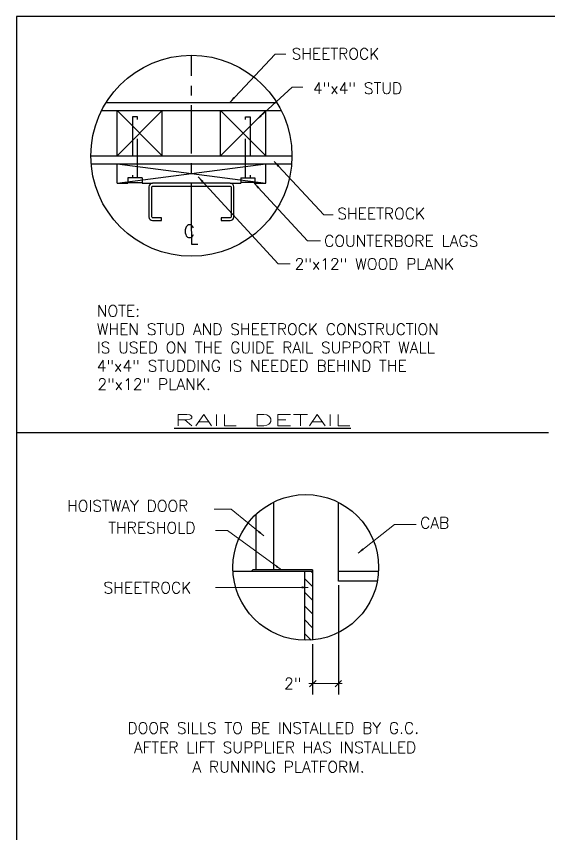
# Model space of a CAD drawing. Header units: inches. Extents: x -93 to 1254, y -1392 to 937.
# Drawn here: x 513.4 to 595.7, y -1310.8 to -1184.4 of the extents above; entities that cross this region are included whole.
import ezdxf
from ezdxf.enums import TextEntityAlignment as Align

# ---------------------------------------------------------------- set-up
doc = ezdxf.new("R2010")
doc.units = ezdxf.units.IN
doc.header["$LTSCALE"] = 24
doc.header["$MEASUREMENT"] = 0
doc.linetypes.add('CENTER', pattern=[2, 1.25, -0.25, 0.25, -0.25])
doc.linetypes.add('HIDDEN', pattern=[0.375, 0.25, -0.125])
doc.layers.get('0').update_dxf_attribs({"linetype": 'CONTINUOUS'})
doc.layers.get('Defpoints').update_dxf_attribs({"linetype": 'CONTINUOUS'})
for name, color, linetype in [('4-DW-200', 7, 'CONTINUOUS'), ('BORDER', 5, 'CONTINUOUS'), ('NOTES', 10, 'CONTINUOUS')]:
    doc.layers.add(name, color=color, linetype=linetype)
doc.styles.add('ROMANS', font='romans', dxfattribs={"height": 1.75})
doc.dimstyles.new('David', dxfattribs={"dimscale": 1, "dimtxt": 0.25, "dimasz": 1, "dimexe": 0.6, "dimexo": 0.6, "dimgap": 0.5, "dimtad": 0, "dimtih": 1, "dimtoh": 1, "dimdec": 4, "dimzin": 0, "dimdsep": 46, "dimlunit": 5, "dimtxsty": 'ROMANS', "dimblk": 'OBLIQUE', "dimcen": 0.09, "dimdle": 0.6, "dimclrd": 5, "dimclre": 5, "dimclrt": 256, "dimadec": 0, "dimazin": 0, "dimtfac": 0.5, "dimtdec": 4, "dimtofl": 0, "dimtmove": 2, "dimatfit": 3, "dimfxl": 1, "dimtolj": 1, "dimtzin": 0, "dimlwd": 0, "dimlwe": 0, "dimarcsym": 0})

# ---------------------------------------------------------------- blocks, each defined once
blk = doc.blocks.new('_Oblique')
at = {"color": 0, "linetype": 'ByBlock', "lineweight": -2}
blk.add_line((-0.5, -0.5), (0.5, 0.5), dxfattribs=at)
blk = doc.blocks.new('*D80')
at = {"color": 5, "lineweight": 0}
for p, q in [((558.6, -1287.64), (563.75, -1287.64)), ((559.2, -1288.19), (559.2, -1288.24)), ((563.15, -1288.19), (563.15, -1288.24))]:
    blk.add_line(p, q, dxfattribs=at)
at = {"layer": 'Defpoints', "color": 0}
for p in [(559.2, -1287.59), (563.15, -1287.59), (563.15, -1287.64)]:
    blk.add_point(p, dxfattribs=at)
at = {"color": 5, "lineweight": 0, "rotation": 180}
blk.add_blockref('_Oblique', (559.2, -1287.64), dxfattribs=at)
at = {"color": 5, "lineweight": 0}
blk.add_blockref('_Oblique', (563.15, -1287.64), dxfattribs=at)
at = {"insert": (556.1, -1287.64), "char_height": 1.75, "attachment_point": 5, "style": 'ROMANS'}
blk.add_mtext('\\A1;2"', dxfattribs=at)

msp = doc.modelspace()

# ---------------------------------------------------------------- hatches: boundary and pattern name
h = msp.add_hatch()
h.set_pattern_fill('ANSI31', color=256, scale=12, style=0)
h.set_pattern_definition([(135, (773.0485, -1471.6615), (1.06066, 1.06066), [])])
h.paths.add_polyline_path([(559.16491, -1280.88847, -0.027783675), (557.91451, -1280.93682), (557.91451, -1270.28179), (559.16491, -1270.28179), (559.16491, -1273.02488)])

# ---------------------------------------------------------------- linework, layer by layer
for p, q in [((553.16491, -1270.03219), (553.16491, -1259.54241)), ((563.16475, -1271.78179), (563.16475, -1259.60168)), ((550.41491, -1270.03219), (550.41491, -1261.43375)), ((549.66492, -1270.28179), (549.91452, -1270.03219)), ((559.16491, -1270.03219), (549.91452, -1270.03219)), ((559.16491, -1270.03219), (559.16491, -1280.88847)), ((559.16491, -1270.28179), (546.85328, -1270.28179)), ((557.91451, -1270.28179), (557.91451, -1280.93682)), ((569.35667, -1270.28179), (563.16475, -1270.28179)), ((569.17366, -1271.78179), (563.16475, -1271.78179))]:
    msp.add_line(p, q)
at = {"color": 0, "linetype": 'ByBlock'}
for p, q in [((563.16475, -1272.40679), (563.16475, -1289.32987)), ((563.16475, -1272.40679), (563.16475, -1284.98594)), ((559.16491, -1281.51347), (559.16491, -1289.32987))]:
    msp.add_line(p, q, dxfattribs=at)
msp.add_circle((558.10498, -1269.67012), 11.26831)
at = {"layer": '4-DW-200', "linetype": 'CENTER', "ltscale": 0.25}
msp.add_line((540.42416, -1217.67364), (540.42416, -1190.46134), dxfattribs=at)
at = {"layer": '4-DW-200'}
for p, q in [((527.24501, -1197.75972), (553.6033, -1197.75972)), ((526.54063, -1199.00972), (554.30768, -1199.00972)), ((528.92416, -1206.00972), (528.92416, -1199.00972)), ((528.92416, -1206.00972), (535.92416, -1199.00972)), ((535.92416, -1206.00972), (528.92416, -1199.00972)), ((535.92416, -1206.00972), (535.92416, -1199.00972)), ((544.92416, -1206.00972), (544.92416, -1199.00972)), ((551.92416, -1199.00972), (544.92416, -1206.00972)), ((544.92416, -1199.00972), (551.92416, -1206.00972)), ((551.92416, -1206.00972), (551.92416, -1199.00972)), ((532.06382, -1199.99253), (531.33409, -1199.99253)), ((548.78449, -1199.99253), (549.51422, -1199.99253)), ((524.87577, -1206.00972), (555.97254, -1206.00972)), ((524.9261, -1207.25972), (555.92222, -1207.25972)), ((528.92416, -1210.25972), (528.92416, -1207.25972)), ((528.92416, -1207.25972), (551.92416, -1210.25972)), ((528.92416, -1210.25972), (551.92416, -1207.25972)), ((551.92416, -1210.25972), (551.92416, -1207.25972)), ((532.79355, -1209.40041), (530.60437, -1209.40041)), ((530.60437, -1209.40041), (530.60437, -1210.25972)), ((532.79355, -1209.40041), (532.79355, -1210.25972)), ((548.05476, -1209.40041), (550.24395, -1209.40041)), ((548.05476, -1209.40041), (548.05476, -1210.25972)), ((550.24395, -1209.40041), (550.24395, -1210.25972)), ((528.92416, -1210.25972), (530.60437, -1210.25972)), ((530.60437, -1210.12965), (532.79355, -1210.12965)), ((532.79355, -1210.25972), (534.42416, -1210.25972)), ((546.42416, -1210.25972), (548.05476, -1210.25972)), ((550.24395, -1210.12965), (548.05476, -1210.12965)), ((550.24395, -1210.25972), (551.92416, -1210.25972))]:
    msp.add_line(p, q, dxfattribs=at)
at = {"layer": '4-DW-200', "linetype": 'HIDDEN'}
for p, q in [((531.33409, -1199.99253), (531.33409, -1209.40041)), ((532.06382, -1209.40041), (532.06382, -1199.99253)), ((548.78449, -1209.40041), (548.78449, -1199.99253)), ((549.51422, -1199.99253), (549.51422, -1209.40041))]:
    msp.add_line(p, q, dxfattribs=at)
at = {"layer": '4-DW-200'}
msp.add_lwpolyline([(546.42416, -1210.70172, -0.414213562), (546.54916, -1210.82672), (546.54916, -1215.46872, -0.414213562), (546.42416, -1215.59372), (545.04916, -1215.59372), (545.04916, -1216.03572), (546.42416, -1216.03572, 0.414213562), (546.99116, -1215.46872), (546.99116, -1210.82672, 0.414213562), (546.42416, -1210.25972), (534.42416, -1210.25972, 0.414213562), (533.85716, -1210.82672), (533.85716, -1215.46872, 0.414213562), (534.42416, -1216.03572), (535.79916, -1216.03572), (535.79916, -1215.59372), (534.42416, -1215.59372, -0.414213562), (534.29916, -1215.46872), (534.29916, -1210.82672, -0.414213562), (534.42416, -1210.70172)], format="xyb", close=True, dxfattribs=at)
msp.add_circle((540.42416, -1206.00972), 15.54839, dxfattribs=at)
at = {"layer": 'BORDER'}
for p, q in [((677.96139, -1184.44931), (513.35595, -1184.44931)), ((513.35595, -1184.44931), (513.35595, -1392.25345))]:
    msp.add_line(p, q, dxfattribs=at)
at = {"layer": 'NOTES'}
msp.add_line((595.65867, -1248.8384), (513.35595, -1248.8384), dxfattribs=at)

# ---------------------------------------------------------------- texts
at = {"style": 'ROMANS', "width": 1.79235}
msp.add_text('%%URAIL DETAIL', height=1.75, dxfattribs=at).set_placement((537.74826, -1247.76126), (565.08159, -1247.76126), align=Align.FIT)
at = {"style": 'ROMANS'}
for s, p in [('HOISTWAY DOOR', (521.19882, -1261.03227)), ('CAB', (575.78553, -1263.64611)), ('THRESHOLD', (527.5626, -1264.40077)), (' SHEETROCK', (525.63412, -1273.6754)), ('DOOR SILLS TO BE INSTALLED BY G.C.', (530.53057, -1295.37663)), ('AFTER LIFT SUPPLIER HAS INSTALLED', (531.53458, -1298.37663)), ('A RUNNING PLATFORM. ', (540.58062, -1301.37663))]:
    msp.add_text(s, height=1.75, dxfattribs=at).set_placement(p)
at = {"layer": '4-DW-200', "style": 'ROMANS'}
for s, p in [('SHEETROCK', (555.91248, -1191.12519)), ('SHEETROCK', (562.98579, -1215.83092)), ('COUNTERBORE LAGS', (560.94029, -1220.05781)), ('2"x12" WOOD PLANK', (556.37834, -1223.62105)), ('NOTE:', (525.8008, -1230.87378)), ('WHEN STUD AND SHEETROCK CONSTRUCTION', (525.8008, -1233.70712)), ('IS USED ON THE GUIDE RAIL SUPPORT WALL', (525.8008, -1236.54045)), ('4"x4" STUDDING IS NEEDED BEHIND THE', (525.78517, -1239.37858)), ('2"x12" PLANK.', (525.88774, -1242.21155))]:
    msp.add_text(s, height=1.75, dxfattribs=at).set_placement(p)
for s, height, p in [('4"x4" STUD', 1.75, (566.10993, -1196.44732)), ('C', 1.96, (540.09558, -1218.6717)), ('L', 1.96, (540.80561, -1219.68518))]:
    msp.add_text(s, height=height, dxfattribs=at).set_placement(p, align=Align.CENTER)

# ---------------------------------------------------------------- dimensions: what is measured, and where the dimension line sits
dim = msp.add_linear_dim(base=(563.14606, -1287.64069), p1=(559.19569, -1287.58736), p2=(563.14606, -1287.58736), text='2"', dimstyle='David', override={"dimpost": '"', "dimblk": 'Oblique'})
dim.commit()
dim.dimension.update_dxf_attribs({"geometry": '*D80', "text_midpoint": (556.09948, -1287.64069), "dimtype": 160})

# ---------------------------------------------------------------- leaders
for points in [[(551.62421, -1264.78089), (546.58373, -1260.67427), (543.94716, -1260.67427)], [(566.18514, -1267.45578), (571.80113, -1263.02566), (575.15101, -1263.02566)], [(554.34928, -1270.05941), (545.99583, -1263.97037), (544.14712, -1263.97037)], [(558.48993, -1272.75917), (546.2276, -1272.7559), (544.13707, -1272.7559)]]:
    msp.add_leader(points, dimstyle='David', override={"dimgap": 0.09, "dimtad": 0})
at = {"layer": '4-DW-200'}
for points in [[(546.34132, -1197.74731), (553.38449, -1190.32237), (555.04504, -1190.32237)], [(550.43364, -1200.50038), (556.00403, -1195.41138), (557.65688, -1195.41138)], [(553.21771, -1206.89888), (560.89982, -1215.11702), (562.34565, -1215.11702)], [(541.46507, -1209.26288), (553.83153, -1222.73675), (555.69658, -1222.73675)], [(550.11049, -1210.23339), (558.38737, -1219.15864), (560.3574, -1219.15864)]]:
    msp.add_leader(points, dimstyle='David', override={"dimgap": 0.09, "dimtad": 0}, dxfattribs=at)

doc.saveas('drawing.dxf')
